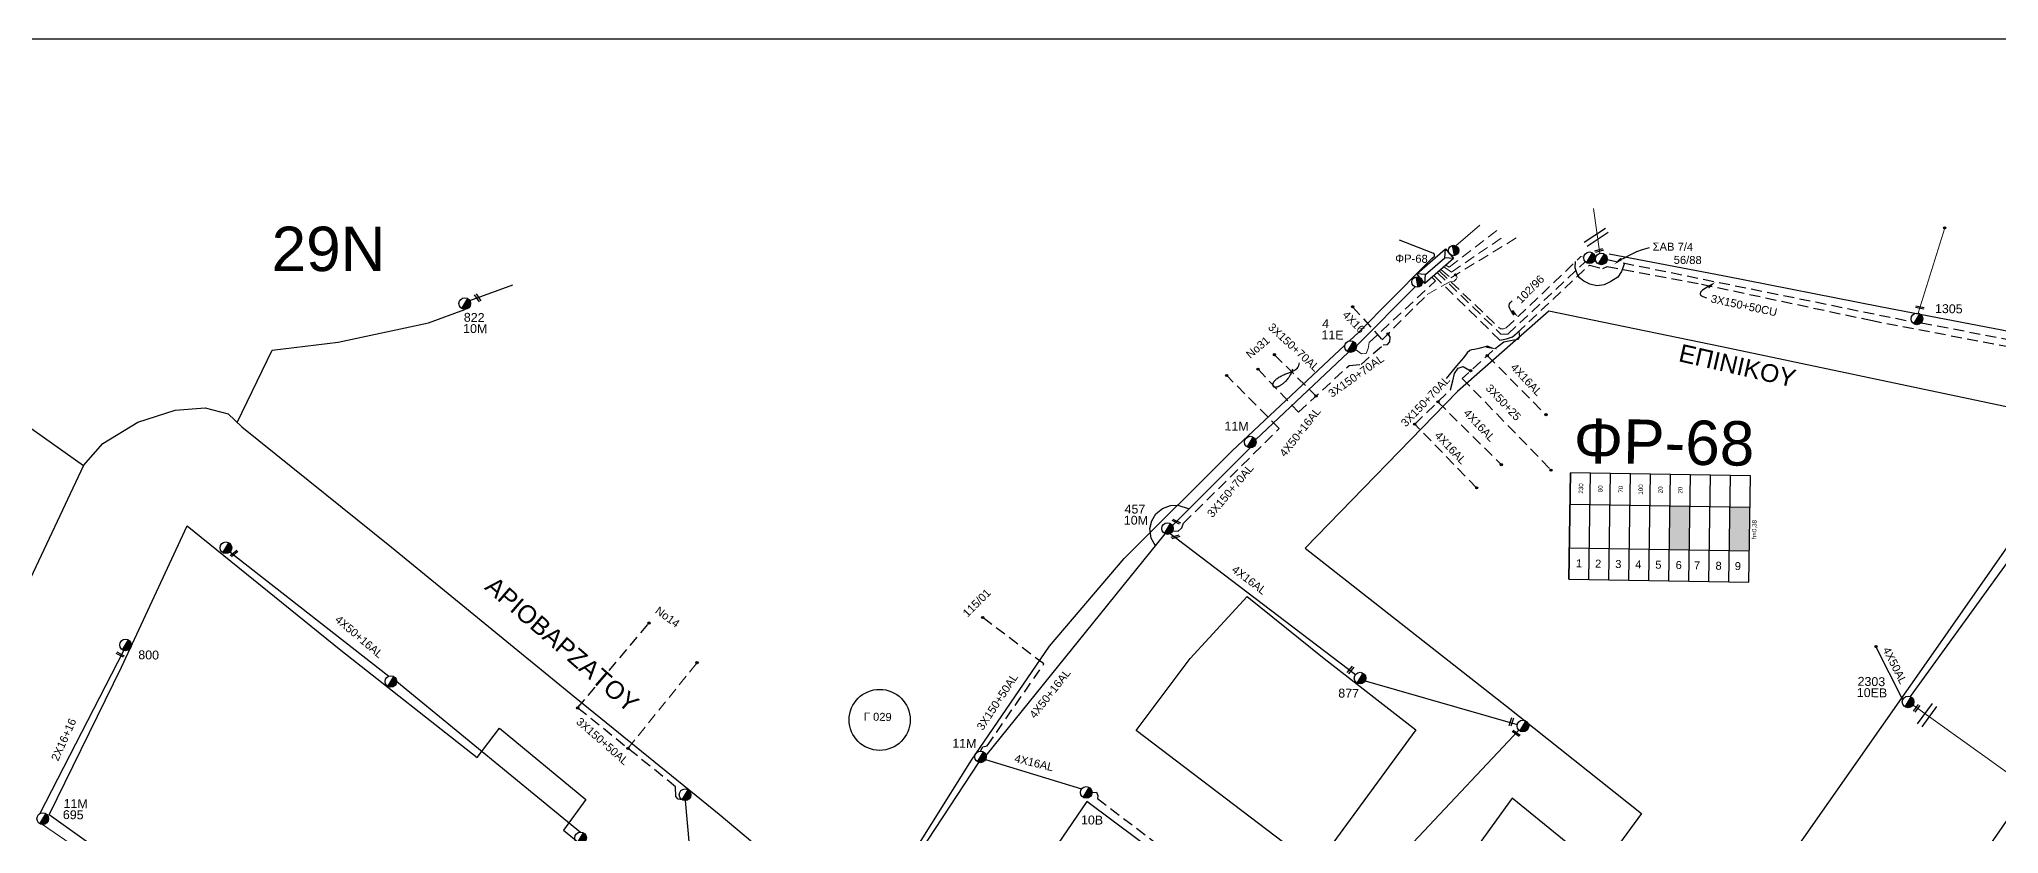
# Model space of a CAD drawing. Header units: millimetres. Extents: x 2875 to 4053, y 1200 to 1741.
# Drawn here: x 3044.3 to 3272.6, y 1648.5 to 1741.1 of the extents above; entities that cross this region are included whole.
import ezdxf
from ezdxf.enums import TextEntityAlignment as Align

# ---------------------------------------------------------------- set-up
doc = ezdxf.new("R2010")
doc.units = ezdxf.units.MM
doc.linetypes.add('DASHED', pattern=[19.05, 12.7, -6.35])
doc.layers.add('Άγνωστα', color=7, linetype='Continuous', lineweight=5)
for name, color, linetype in [('Ασφαλειοκιβώτια Χ.Τ 9 αναχωρήσεων', 7, 'Continuous'), ('Γέφυρες Εναέριου Δικτύου', 7, 'Continuous'), ('Γυμνά εναέρια ΧΤ (1Φ)   2x16AL', 7, 'Continuous'), ('Γυμνά εναέρια ΧΤ (3Φ)   4x16AL', 7, 'Continuous'), ('Γυμνά εναέρια ΧΤ (3Φ)   4x50AL', 7, 'Continuous'), ('Γυμνά εναέρια ΧΤ και ΦΟΠ (1Φ)   2x16+16AL', 7, 'Continuous'), ('Γυμνά εναέρια ΧΤ και ΦΟΠ (3Φ)   4x50+16AL', 7, 'Continuous'), ('Επιγραφές - Σχήματα', 7, 'Continuous'), ('Καλώδια ΧΤ   3x150+50AL', 7, 'DASHED'), ('Καλώδια ΧΤ   3x150+50CU', 7, 'DASHED'), ('Καλώδια ΧΤ   3x48+38+16.5', 7, 'DASHED'), ('Μηχανική τομή', 7, 'Continuous'), ('ΠΙΝΑΚΙΔΑ', 7, 'Continuous'), ('Στύλος ΦΜ', 7, 'Continuous'), ('Στύλος ΦΜ @ 1', 7, 'Continuous'), ('Συνδέσεις', 7, 'Continuous'), ('Τομή', 7, 'Continuous'), ('Υποσταθμός εναέριος 2 στύλων', 7, 'Continuous'), ('Υποσταθμός πόλεως', 7, 'Continuous'), ('Υπόβαθρο ΔΕΗ', 7, 'Continuous'), ('Υπόγεια καλώδια Δικτύου ΧΤ και Παρ. ΧΤ - 3X150+70 AL', 7, 'DASHED'), ('Υπόγεια καλώδια Παροχών ΧΤ   4x16AL', 7, 'DASHED')]:
    doc.layers.add(name, color=color, linetype=linetype)
doc.styles.add('arial', font='ARIAL.TTF')
doc.styles.get("Standard").update_dxf_attribs({"font": 'ARIAL.TTF'})
doc.linetypes.add('SYN_LINE', pattern='A,0.5,-0.0001,["/\\/\\/\\/",Standard,S=0.1,R=0,X=0,Y=-0.05],-0.25', length=0.7501)

# ---------------------------------------------------------------- blocks, each defined once
blk = doc.blocks.new('ΥΠΑΡΧΩΝ ΤΣΙΜΕΝΤΕΝΙΟΣ ΣΤΥΛΟΣ')
at = {"layer": 'Στύλος ΦΜ'}
blk.add_hatch(color=256, dxfattribs=at).paths.add_polyline_path([(-1.29, -2.28, 0.574793), (2.62, 0, 0.268822), (1.3, 2.27)])
blk.add_line((-1.29, -2.28), (1.3, 2.27), dxfattribs=at)
blk.add_circle((0, 0), 2.62, dxfattribs=at)
at = {"layer": 'Στύλος ΦΜ', "flags": 4}
for tag, p in [('ΑΡΙΘΜΟΣ', (-4.68, 8.05)), ('ΤΥΠΟΣ', (-4.91, 3.03))]:
    blk.add_attdef(tag, p, '', height=4, dxfattribs=at)
blk = doc.blocks.new('_ΣΥΝΔΕΣΗ')
at = {"layer": 'Συνδέσεις', "linetype": 'SYN_LINE', "ltscale": 40}
blk.add_hatch(color=256, dxfattribs=at).paths.add_polyline_path([(0.5, -0.01, 1), (-0.5, -0.01, 1)])
at = {"layer": 'Συνδέσεις'}
blk.add_circle((0, -0.01), 0.5, dxfattribs=at)
blk = doc.blocks.new('ΥΠΟΣΤΑΘΜΟΣ ΕΝΑΕΡΙΟΣ ΕΠΙ 2 ΣΤΥΛΩΝ')
at = {"layer": 'Υποσταθμός εναέριος 2 στύλων', "linetype": 'Continuous'}
for points in [[(-11.97, -2.11, 0.574793), (-8.45, -0.07, 0.268822), (-9.64, 1.98)], [(9.68, -2.15, 0.574793), (13.19, -0.1, 0.268822), (12.01, 1.95)]]:
    blk.add_hatch(color=256, dxfattribs=at).paths.add_polyline_path(points)
for p, q in [((-11.97, -2.11), (-9.64, 1.98)), ((9.68, -2.15), (12.01, 1.95))]:
    blk.add_line(p, q, dxfattribs=at)
for centre in [(-10.81, -0.07), (10.84, -0.1)]:
    blk.add_circle(centre, 2.36, dxfattribs=at)
at = {"layer": 'Υποσταθμός πόλεως', "linetype": 'Continuous', "ltscale": 40}
blk.add_lwpolyline([(-8.57, 2.82), (8.57, 2.82), (8.57, -2.82), (-8.57, -2.82)], close=True, dxfattribs=at)
for points in [[(-5.75, 0), (-8.57, 2.82)], [(-8.57, -2.82), (-5.75, 0)], [(-5.75, 0), (5.75, 0)], [(5.75, 0), (8.57, 2.82)], [(8.57, -2.82), (5.75, 0)]]:
    blk.add_lwpolyline(points, dxfattribs=at)
at = {"layer": 'Υποσταθμός εναέριος 2 στύλων', "ltscale": 40, "flags": 1}
for tag, p in [('ΜΕΤΑΣΧΗΜΑΤΙΣΜΟΣ', (14.09, 2.51)), ('ΙΣΧΥΣ', (14.07, -0.28)), ('ΑΡΙΘΜΟΣ', (14.19, -3))]:
    blk.add_attdef(tag, p, '', height=1.8, dxfattribs=at)
blk = doc.blocks.new('ΤΟΜΗ')
at = {"layer": 'Τομή', "ltscale": 40}
for p, q in [((-5.68, 0), (5.68, 0)), ((5.68, -2.33), (-5.68, -2.33))]:
    blk.add_line(p, q, dxfattribs=at)
blk = doc.blocks.new('ΜΗΧΑΝΙΚΗ ΤΟΜΗ')
at = {"layer": 'Μηχανική τομή', "ltscale": 40}
for p, q in [((-1.89, 0.78), (1.89, 0.78)), ((1.89, 0), (-1.89, 0))]:
    blk.add_line(p, q, dxfattribs=at)
blk = doc.blocks.new('ΑΣΦΑΛΕΙΟΚΙΒΩΤΙΟ ΥΠΟΣΤΑΘΜΟΥ 9 ΑΝΑΧΩΡΗΣΕΩΝ')
at = {"layer": 'Ασφαλειοκιβώτια Χ.Τ 9 αναχωρήσεων', "ltscale": 40}
for p, q in [((-23.8, 40.36), (24.02, 40.36)), ((-9.72, 40.36), (-9.72, -40.64)), ((9.94, 40.36), (9.94, -40.64)), ((-23.8, 31.36), (24.02, 31.36)), ((-23.8, 22.36), (24.02, 22.36)), ((-23.8, 13.36), (24.02, 13.36)), ((-23.8, 4.36), (24.02, 4.36)), ((-23.8, -4.64), (24.02, -4.64)), ((-23.8, -13.64), (24.02, -13.64)), ((-23.8, -22.64), (24.02, -22.64)), ((-23.8, -31.64), (24.02, -31.64))]:
    blk.add_line(p, q, dxfattribs=at)
at = {"layer": 'Ασφαλειοκιβώτια Χ.Τ 9 αναχωρήσεων'}
blk.add_lwpolyline([(-23.8, -40.64), (24.02, -40.64), (24.02, 40.36), (-23.8, 40.36)], close=True, dxfattribs=at)
for s, p in [('1', (-18.45, 37.24)), ('2', (-18.45, 28.67)), ('3', (-18.45, 19.6)), ('4', (-18.45, 10.58)), ('5', (-18.45, 1.57)), ('6', (-18.45, -7.57)), ('7', (-18.45, -15.81)), ('8', (-18.45, -25.5)), ('9', (-18.45, -34.19))]:
    blk.add_text(s, height=3.6, rotation=270, dxfattribs=at).set_placement(p)
at = {"layer": 'Ασφαλειοκιβώτια Χ.Τ 9 αναχωρήσεων', "ltscale": 40}
for tag, height, p in [('ΟΝΟΜΑ', 5, (-0.16, 44.31)), ('ΚΕΙΜΕΝΟ 1', 2, (17.06, 35.59)), ('ΚΕΙΜΕΝΟ 2', 2, (17.06, 26.88)), ('ΚΕΙΜΕΝΟ 3', 2, (17.06, 17.69)), ('ΚΕΙΜΕΝΟ 4', 2, (17.06, 8.71)), ('ΚΕΙΜΕΝΟ 5', 2, (17.06, -0.13)), ('ΚΕΙΜΕΝΟ 6', 2, (17.06, -9.05)), ('ΚΕΙΜΕΝΟ 7', 2, (17.06, -18.13)), ('ΚΕΙΜΕΝΟ 8', 2, (17.06, -26.85)), ('ΚΕΙΜΕΝΟ 9', 2, (17.06, -35.99)), ('ΣΧ', 2, (-0.1, -42.64))]:
    blk.add_attdef(tag, text='', height=height, dxfattribs=at).set_placement(p, align=Align.MIDDLE_CENTER)

msp = doc.modelspace()

# ---------------------------------------------------------------- hatches: boundary and pattern name
at = {"layer": 'Ασφαλειοκιβώτια Χ.Τ 9 αναχωρήσεων'}
for color, points in [(27, [(3234.24, 1681.62), (3236.571, 1681.58), (3236.658, 1686.671), (3234.327, 1686.71)]), (1, [(3243.651, 1686.551), (3241.32, 1686.591), (3241.233, 1681.5), (3243.564, 1681.46)]), (151, [(3243.651, 1686.551), (3241.32, 1686.591), (3241.233, 1681.5), (3243.564, 1681.46)]), (6, [(3243.651, 1686.551), (3241.32, 1686.591), (3241.233, 1681.5), (3243.564, 1681.46)]), (173, [(3243.651, 1686.551), (3241.32, 1686.591), (3241.233, 1681.5), (3243.564, 1681.46)]), (2, [(3243.651, 1686.551), (3241.32, 1686.591), (3241.233, 1681.5), (3243.564, 1681.46)]), (85, [(3243.651, 1686.551), (3241.32, 1686.591), (3241.233, 1681.5), (3243.564, 1681.46)])]:
    msp.add_hatch(color=color, dxfattribs=at).paths.add_polyline_path(points)

# ---------------------------------------------------------------- linework, layer by layer
at = {"layer": 'Άγνωστα', "color": 151}
for points in [[(3226.124, 1716.142), (3225.384, 1721.365)], [(3209.344, 1717.031), (3212.171, 1719.417)]]:
    msp.add_lwpolyline(points, dxfattribs=at)
at = {"layer": 'Άγνωστα', "color": 6, "linetype": 'DASHED', "ltscale": 0.1}
for points in [[(3207.625, 1714.277), (3208.791, 1713.298), (3216.646, 1718.103)], [(3200.755, 1706.07), (3206.011, 1711.334), (3207.664, 1712.288), (3208.669, 1712.808), (3209.171, 1712.921), (3209.387, 1713.135), (3209.506, 1713.374), (3209.345, 1713.637)]]:
    msp.add_lwpolyline(points, dxfattribs=at)
at = {"layer": 'Άγνωστα', "color": 151, "linetype": 'DASHED', "ltscale": 0.1}
msp.add_lwpolyline([(3207.955, 1714.563), (3208.866, 1713.969), (3214.785, 1718.017)], dxfattribs=at)
at = {"layer": 'Άγνωστα', "color": 85, "linetype": 'DASHED', "ltscale": 0.1}
for points in [[(3208.197, 1714.774), (3208.6, 1714.541), (3214.45, 1719.047)], [(3112.885, 1658.424), (3120.934, 1668.419)]]:
    msp.add_lwpolyline(points, dxfattribs=at)
at = {"layer": 'Άγνωστα', "color": 2}
msp.add_lwpolyline([(3263.25, 1709.166), (3266.337, 1719.122)], dxfattribs=at)
at = {"layer": 'Άγνωστα', "color": 173, "linetype": 'DASHED', "ltscale": 0.1}
msp.add_lwpolyline([(3207.194, 1713.903), (3214.619, 1706.728), (3215.436, 1706.743), (3224.444, 1715.165)], dxfattribs=at)
at = {"layer": 'Άγνωστα', "color": 2, "linetype": 'DASHED', "ltscale": 0.1}
msp.add_lwpolyline([(3207.428, 1714.106), (3214.551, 1707.332), (3214.91, 1707.328), (3215.238, 1707.449), (3223.94, 1715.767), (3224.268, 1715.721)], dxfattribs=at)
at = {"layer": 'Άγνωστα', "color": 1, "linetype": 'DASHED', "ltscale": 0.1}
msp.add_lwpolyline([(3197.668, 1704.917), (3198.384, 1704.416), (3198.908, 1704.455), (3199.16, 1705.047), (3199.269, 1705.747), (3206.991, 1712.944), (3206.561, 1713.352)], dxfattribs=at)
at = {"layer": 'Άγνωστα', "color": 27, "linetype": 'DASHED', "ltscale": 0.1}
msp.add_lwpolyline([(3210.112, 1701.57), (3220.46, 1690.872)], dxfattribs=at)
at = {"layer": 'Άγνωστα'}
msp.add_lwpolyline([(3262.639, 1663.478), (3275.921, 1653.964)], dxfattribs=at)
at = {"layer": 'Άγνωστα', "color": 6}
msp.add_lwpolyline([(3044.673, 1649.555), (3066.578, 1634.511)], dxfattribs=at)
at = {"layer": 'Γέφυρες Εναέριου Δικτύου'}
for points in [[(3229.003, 1715.008), (3228.67, 1714.016), (3228.221, 1713.388), (3227.441, 1712.851), (3226.63, 1712.479), (3225.793, 1712.378), (3224.958, 1712.549), (3224.279, 1712.899), (3223.788, 1713.291), (3223.49, 1713.765), (3223.258, 1714.458), (3223.323, 1715.178)], [(3174.372, 1682.038), (3173.848, 1682.951), (3173.693, 1684.062), (3173.92, 1684.966), (3174.412, 1685.757), (3175.194, 1686.379), (3176.102, 1686.759), (3176.961, 1686.793), (3178.272, 1686.368)]]:
    msp.add_lwpolyline(points, dxfattribs=at)
at = {"layer": 'Γυμνά εναέρια ΧΤ (1Φ)   2x16AL', "color": 1, "linetype": 'SYN_LINE', "ltscale": 10}
msp.add_lwpolyline([(3216.706, 1660.543), (3193.323, 1635.664)], dxfattribs=at)
at = {"layer": 'Γυμνά εναέρια ΧΤ (3Φ)   4x16AL', "color": 6, "linetype": 'DASHED', "ltscale": 0.1}
msp.add_lwpolyline([(3197.33, 1709.917), (3200.755, 1706.07)], dxfattribs=at)
at = {"layer": 'Γυμνά εναέρια ΧΤ (3Φ)   4x16AL', "color": 1, "linetype": 'SYN_LINE', "ltscale": 10}
for points in [[(3176.083, 1683.467), (3197.657, 1667.029)], [(3198.79, 1666.291), (3216.519, 1661.223)]]:
    msp.add_lwpolyline(points, dxfattribs=at)
at = {"layer": 'Γυμνά εναέρια ΧΤ (3Φ)   4x16AL', "color": 1}
msp.add_lwpolyline([(3154.562, 1657.114), (3165.752, 1653.713)], dxfattribs=at)
at = {"layer": 'Γυμνά εναέρια ΧΤ (3Φ)   4x16AL', "color": 1, "linetype": 'DASHED', "ltscale": 0.1}
msp.add_lwpolyline([(3166.962, 1653.282), (3167.482, 1653.318), (3167.651, 1652.914), (3167.587, 1652.573), (3185.833, 1638.702), (3195.809, 1631.032), (3196.947, 1630.886)], dxfattribs=at)
at = {"layer": 'Γυμνά εναέρια ΧΤ (3Φ)   4x50AL', "color": 2}
msp.add_lwpolyline([(3262.356, 1664.462), (3275.159, 1682.212)], dxfattribs=at)
at = {"layer": 'Γυμνά εναέρια ΧΤ (3Φ)   4x50AL', "color": 2, "linetype": 'SYN_LINE', "ltscale": 5}
msp.add_lwpolyline([(3261.432, 1664.078), (3258.312, 1670.305)], dxfattribs=at)
at = {"layer": 'Γυμνά εναέρια ΧΤ (3Φ)   4x50AL', "color": 85}
msp.add_lwpolyline([(3120.957, 1637.149), (3119.598, 1652.348)], dxfattribs=at)
at = {"layer": 'Γυμνά εναέρια ΧΤ και ΦΟΠ (1Φ)   2x16+16AL', "color": 6, "linetype": 'SYN_LINE', "ltscale": 10}
msp.add_lwpolyline([(3044.332, 1650.812), (3054.127, 1669.839)], dxfattribs=at)
at = {"layer": 'Γυμνά εναέρια ΧΤ και ΦΟΠ (3Φ)   4x50+16AL', "color": 1}
for points in [[(3197.766, 1705.35), (3204.606, 1712.248)], [(3186.025, 1694.409), (3196.858, 1704.639)], [(3176.327, 1684.431), (3185.393, 1693.46)], [(3154.621, 1657.614), (3175.501, 1683.434)], [(3134.22, 1626.996), (3153.79, 1656.783)]]:
    msp.add_lwpolyline(points, dxfattribs=at)
at = {"layer": 'Γυμνά εναέρια ΧΤ και ΦΟΠ (3Φ)   4x50+16AL', "color": 85}
for points in [[(3066.5, 1681.334), (3085.021, 1666.863)], [(3085.936, 1666.216), (3107.37, 1648.668)]]:
    msp.add_lwpolyline(points, dxfattribs=at)
at = {"layer": 'Επιγραφές - Σχήματα'}
for points in [[(3228.633, 1715.5), (3228.843, 1715.562), (3229.051, 1715.66), (3229.288, 1715.791), (3229.583, 1715.952), (3229.966, 1716.14), (3230.467, 1716.35), (3231.115, 1716.58), (3231.941, 1716.827)], [(3216.141, 1708.935), (3215.94, 1709.225), (3215.774, 1709.478), (3215.649, 1709.7), (3215.574, 1709.898), (3215.556, 1710.079), (3215.602, 1710.251), (3215.719, 1710.42), (3215.916, 1710.593)], [(3239.268, 1712.562), (3238.802, 1712.308), (3238.403, 1712.065), (3238.091, 1711.836), (3237.889, 1711.621), (3237.816, 1711.425), (3237.894, 1711.25), (3238.143, 1711.098), (3238.586, 1710.972)], [(3212.939, 1705.281), (3212.053, 1705.04), (3211.518, 1704.954), (3211.203, 1704.914), (3210.973, 1704.809), (3210.694, 1704.531), (3210.233, 1703.972), (3209.455, 1703.021), (3208.228, 1701.57)], [(3190.332, 1702.639), (3190.244, 1702.388), (3190.155, 1702.17), (3190.065, 1701.98), (3189.975, 1701.817), (3189.885, 1701.675), (3189.797, 1701.553), (3189.71, 1701.446), (3189.626, 1701.35), (3189.545, 1701.263), (3189.467, 1701.184), (3189.392, 1701.112), (3189.32, 1701.046), (3189.252, 1700.987), (3189.186, 1700.934), (3189.123, 1700.885), (3189.063, 1700.841), (3189.006, 1700.801), (3188.952, 1700.765), (3188.9, 1700.732), (3188.851, 1700.702), (3188.803, 1700.675), (3188.756, 1700.651), (3188.711, 1700.629), (3188.667, 1700.609), (3188.623, 1700.591), (3188.581, 1700.575), (3188.538, 1700.561), (3188.497, 1700.549), (3188.456, 1700.539), (3188.416, 1700.532), (3188.377, 1700.527), (3188.338, 1700.525), (3188.301, 1700.527), (3188.265, 1700.531), (3188.23, 1700.538), (3188.197, 1700.549), (3188.167, 1700.563), (3188.14, 1700.581), (3188.116, 1700.603), (3188.095, 1700.629), (3188.078, 1700.659), (3188.065, 1700.692), (3188.056, 1700.729), (3188.05, 1700.767), (3188.048, 1700.808), (3188.048, 1700.85), (3188.052, 1700.893), (3188.059, 1700.936), (3188.068, 1700.978), (3188.081, 1701.021), (3188.099, 1701.065), (3188.121, 1701.11), (3188.149, 1701.156), (3188.183, 1701.205), (3188.225, 1701.257), (3188.275, 1701.312), (3188.333, 1701.371), (3188.399, 1701.433), (3188.474, 1701.497), (3188.556, 1701.563), (3188.644, 1701.629), (3188.74, 1701.695), (3188.842, 1701.759), (3188.949, 1701.821), (3189.062, 1701.881), (3189.178, 1701.938), (3189.297, 1701.992), (3189.417, 1702.043), (3189.537, 1702.092), (3189.655, 1702.138), (3189.769, 1702.181), (3189.878, 1702.222), (3189.982, 1702.26), (3190.08, 1702.297), (3190.174, 1702.334), (3190.265, 1702.371), (3190.352, 1702.41), (3190.438, 1702.451), (3190.523, 1702.496), (3190.608, 1702.545), (3190.693, 1702.6), (3190.776, 1702.664), (3190.857, 1702.739), (3190.931, 1702.828), (3190.998, 1702.934), (3191.055, 1703.061), (3191.1, 1703.211), (3191.131, 1703.387)]]:
    msp.add_lwpolyline(points, dxfattribs=at)
msp.add_circle((3142.214, 1661.755), 3.557, dxfattribs=at)
for points in [[(3228.74, 1715.365), (3227.818, 1714.862), (3228.527, 1715.636)], [(3238.665, 1712.319), (3239.606, 1712.785), (3238.867, 1712.039)], [(3216.024, 1709.564), (3216.647, 1708.718), (3215.783, 1709.316)], [(3212.962, 1705.433), (3214.162, 1704.956), (3212.917, 1705.13)]]:
    msp.add_solid(points, dxfattribs=at)
at = {"layer": 'Καλώδια ΧΤ   3x150+50AL', "color": 85, "ltscale": 0.1}
msp.add_lwpolyline([(3119.193, 1652.44), (3118.747, 1652.505), (3118.465, 1652.81), (3118.431, 1653.958), (3107.02, 1663.148), (3115.324, 1673.034)], dxfattribs=at)
at = {"layer": 'Καλώδια ΧΤ   3x150+50AL', "color": 1, "ltscale": 0.1}
msp.add_lwpolyline([(3153.977, 1658.116), (3154.256, 1658.601), (3154.737, 1658.732), (3161.352, 1668.268), (3154.22, 1673.69)], dxfattribs=at)
at = {"layer": 'Καλώδια ΧΤ   3x150+50CU', "color": 27, "ltscale": 0.1}
msp.add_lwpolyline([(3206.795, 1713.556), (3214.494, 1706.027), (3215.264, 1706.19), (3215.96, 1706.398), (3216.496, 1706.861), (3224.925, 1714.788), (3226.489, 1714.384), (3226.986, 1714.629), (3238, 1712.563), (3257.709, 1708.34), (3288.549, 1702.428), (3299.085, 1717.56)], dxfattribs=at)
at = {"layer": 'Καλώδια ΧΤ   3x150+50CU', "color": 2, "ltscale": 0.1}
for points in [[(3226.992, 1715.417), (3262.49, 1708.188)], [(3263.6, 1708.062), (3290.029, 1702.935)]]:
    msp.add_lwpolyline(points, dxfattribs=at)
at = {"layer": 'Καλώδια ΧΤ   3x48+38+16.5', "color": 85, "linetype": 'Continuous'}
msp.add_lwpolyline([(3276.101, 1653.697), (3257.457, 1626.714)], dxfattribs=at)
at = {"layer": 'ΠΙΝΑΚΙΔΑ'}
msp.add_lwpolyline([(2883.045, 1200.853), (3942.226, 1200.46), (3942.226, 1741.119), (2883.045, 1741.119)], close=True, dxfattribs=at)
at = {"layer": 'Υπόβαθρο ΔΕΗ'}
for points in [[(3196.971, 1705.942), (3198.011, 1706.918), (3205.715, 1714.708), (3206.598, 1715.601), (3206.856, 1715.825), (3206.862, 1716.058), (3206.69, 1716.154), (3202.791, 1717.701)], [(3297.158, 1716.255), (3288.979, 1704.174), (3274.013, 1706.989), (3258.828, 1709.919), (3240.658, 1713.488), (3227.242, 1716.069), (3227.242, 1716.069)], [(3094.439, 1710.655), (3099.475, 1712.469)], [(3067.337, 1696.443), (3071.421, 1704.867), (3079.105, 1705.797), (3089.628, 1708.059), (3093.855, 1709.614)], [(3049.434, 1691.428), (3051.667, 1693.983), (3055.751, 1696.478), (3060.132, 1697.879), (3063.622, 1698.133), (3066.287, 1697.454), (3067.874, 1695.925), (3085.344, 1681.888), (3106.234, 1664.807), (3123.502, 1650.757), (3137.334, 1639.155), (3143.684, 1642.284), (3152.91, 1657.054), (3162.003, 1670.352), (3170.707, 1680.563), (3183.312, 1693.12), (3196.435, 1705.438)], [(2988.705, 1690.037), (3006.256, 1692.237), (3025.069, 1694.373), (3042.471, 1696.364), (3049.434, 1691.428), (3041.137, 1673.732), (3034.069, 1659.177), (3020.656, 1668.032), (3004.482, 1678.837), (2988.705, 1690.037)], [(3127.668, 1594.024), (3099.251, 1613.711), (3060.918, 1639.617), (3045.448, 1650.684), (3053.852, 1667.897), (3061.505, 1684.385), (3079.417, 1669.892), (3095.317, 1657.38), (3097.91, 1660.799), (3107.968, 1652.469), (3105.376, 1648.903), (3133.21, 1626.073), (3127.996, 1594.209)], [(3172.108, 1660.526), (3178.396, 1668.925), (3185.057, 1676.124), (3194.017, 1668.912), (3204.697, 1660.575), (3193.007, 1644.626), (3172.108, 1660.526)]]:
    msp.add_lwpolyline(points, dxfattribs=at)
at = {"layer": 'Υπόβαθρο ΔΕΗ', "ltscale": 0.1}
msp.add_lwpolyline([(3187.305, 1599.575), (3205.927, 1585.042), (3215.73, 1599.088), (3237.72, 1630.596), (3265.038, 1669.58), (3283.559, 1696.131), (3271.334, 1698.718), (3240.347, 1705.261), (3220.209, 1709.42), (3209.567, 1700.045), (3191.801, 1681.781), (3215.259, 1663.333), (3230.976, 1650.833), (3226.196, 1644.255), (3215.935, 1652.609), (3198.333, 1628.275), (3186.889, 1636.883), (3166.346, 1652.25), (3150.595, 1629.122), (3165.17, 1617.451)], close=True, dxfattribs=at)
at = {"layer": 'Υπόγεια καλώδια Δικτύου ΧΤ και Παρ. ΧΤ - 3X150+70 AL', "color": 6, "ltscale": 0.1}
for points in [[(3186.309, 1702.642), (3191.026, 1697.628), (3196.922, 1703.056), (3198.31, 1703.196), (3200.884, 1705.462), (3201.388, 1705.524), (3201.658, 1705.821), (3201.697, 1706.41), (3201.45, 1706.767)], [(3188.22, 1704.321), (3193.068, 1699.507)]]:
    msp.add_lwpolyline(points, dxfattribs=at)
at = {"layer": 'Υπόγεια καλώδια Δικτύου ΧΤ και Παρ. ΧΤ - 3X150+70 AL', "color": 27, "ltscale": 0.1}
for points in [[(3216.684, 1707.038), (3216.797, 1706.414), (3216.614, 1706.096), (3216.115, 1706.038), (3214.969, 1705.775), (3213.678, 1704.832), (3210.112, 1701.57), (3210.112, 1701.57)], [(3204.565, 1696.234), (3204.565, 1696.234), (3208.72, 1700.216), (3209.001, 1701.274), (3209.21, 1702.146), (3209.619, 1702.754), (3210.215, 1702.971), (3211.087, 1702.463)]]:
    msp.add_lwpolyline(points, dxfattribs=at)
at = {"layer": 'Υπόγεια καλώδια Δικτύου ΧΤ και Παρ. ΧΤ - 3X150+70 AL', "color": 1, "ltscale": 0.1}
msp.add_lwpolyline([(3176.375, 1683.781), (3176.984, 1683.762), (3177.42, 1684.148), (3177.623, 1684.689), (3188.789, 1695.725), (3182.656, 1701.902)], dxfattribs=at)
at = {"layer": 'Υπόγεια καλώδια Παροχών ΧΤ   4x16AL', "color": 27, "ltscale": 0.1}
for points in [[(3213.015, 1704.225), (3219.863, 1697.328)], [(3207.279, 1698.835), (3214.656, 1691.515)], [(3211.778, 1688.809), (3204.565, 1696.234)]]:
    msp.add_lwpolyline(points, dxfattribs=at)

# ---------------------------------------------------------------- block references
at = {"layer": 'Ασφαλειοκιβώτια Χ.Τ 9 αναχωρήσεων'}
ref = msp.add_blockref('ΑΣΦΑΛΕΙΟΚΙΒΩΤΙΟ ΥΠΟΣΤΑΘΜΟΥ 9 ΑΝΑΧΩΡΗΣΕΩΝ', (3233.083, 1684.157), dxfattribs=dict(at, xscale=0.2590415103700448, yscale=0.2590415103700448, zscale=0.2590415103700448, rotation=89.01993688759022))
ref.add_attrib('ΣΧ', 'h=0,38', dxfattribs={"ltscale": 40, "height": 0.5181, "rotation": 89.01994}).set_placement((3244.127, 1683.941), align=Align.MIDDLE_CENTER)
ref.add_attrib('ΚΕΙΜΕΝΟ 2', '80', dxfattribs={"ltscale": 40, "height": 0.5181, "rotation": 89.01994}).set_placement((3226.195, 1688.696), align=Align.MIDDLE_CENTER)
ref.add_attrib('ΚΕΙΜΕΝΟ 1', '230', dxfattribs={"ltscale": 40, "height": 0.5181, "rotation": 89.01994}).set_placement((3223.941, 1688.734), align=Align.MIDDLE_CENTER)
ref.add_attrib('ΚΕΙΜΕΝΟ 3', '70', dxfattribs={"ltscale": 40, "height": 0.5181, "rotation": 89.01994}).set_placement((3228.577, 1688.655), align=Align.MIDDLE_CENTER)
ref.add_attrib('ΚΕΙΜΕΝΟ 4', '100', dxfattribs={"ltscale": 40, "height": 0.5181, "rotation": 89.01994}).set_placement((3230.902, 1688.615), align=Align.MIDDLE_CENTER)
ref.add_attrib('ΚΕΙΜΕΝΟ 5', '20', dxfattribs={"ltscale": 40, "height": 0.5181, "rotation": 89.01994}).set_placement((3233.192, 1688.576), align=Align.MIDDLE_CENTER)
ref.add_attrib('ΚΕΙΜΕΝΟ 6', '20', dxfattribs={"ltscale": 40, "height": 0.5181, "rotation": 89.01994}).set_placement((3235.503, 1688.536), align=Align.MIDDLE_CENTER)
at = {"layer": 'Μηχανική τομή'}
for p, xscale, yscale, zscale, rotation in [((3226.037, 1716.589), 0.2590415103702154, 0.2590415103702154, 0.2590415103702154, 196.4722872401934), ((3095.465, 1711.024), 0.2590415103702963, 0.2590415103702963, 0.2590415103702963, 126.1123496982791), ((3263.455, 1709.922), 0.2590415103703029, 0.2590415103703029, 0.2590415103703029, 168.4136928978159), ((3176.657, 1683.179), 0.2590415103702154, 0.2590415103702154, 0.2590415103702154, 196.4722872401934), ((3176.818, 1684.952), 0.2590415103702794, 0.2590415103702794, 0.2590415103702794, 154.1973259456658), ((3067.043, 1681.06), 0.2590415103702293, 0.2590415103702293, 0.2590415103702293, 40.00728225082415), ((3053.755, 1669.455), 0.2590415103701938, 0.2590415103701938, 0.2590415103701938, 152.4429422306251), ((3197.003, 1667.642), 0.2590415103702615, 0.2590415103702615, 0.2590415103702615, 229.6156730549548), ((3263.138, 1663.022), 0.2590415103702077, 0.2590415103702077, 0.2590415103702077, 52.55047053010831), ((3215.724, 1661.55), 0.2590415103702289, 0.2590415103702289, 0.2590415103702289, 253.1111455917631), ((3216.326, 1660.097), 0.2590415103701788, 0.2590415103701788, 0.2590415103701788, 324.9543213624602)]:
    msp.add_blockref('ΜΗΧΑΝΙΚΗ ΤΟΜΗ', p, dxfattribs=dict(at, xscale=xscale, yscale=yscale, zscale=zscale, rotation=rotation))
at = {"layer": 'Στύλος ΦΜ @ 1', "ltscale": 40, "xscale": 0.2590415103700448, "yscale": 0.2590415103700448, "zscale": 0.2590415103700448, "rotation": 359.0199368875902}
for p in [(3224.94, 1715.628), (3226.318, 1715.493), (3066.03, 1681.822), (3085.259, 1666.227), (3217.171, 1661.037), (3119.538, 1653.024), (3107.358, 1647.99)]:
    msp.add_blockref('ΥΠΑΡΧΩΝ ΤΣΙΜΕΝΤΕΝΙΟΣ ΣΤΥΛΟΣ', p, dxfattribs=at)
at = {"layer": 'Στύλος ΦΜ @ 1', "ltscale": 40}
ref = msp.add_blockref('ΥΠΑΡΧΩΝ ΤΣΙΜΕΝΤΕΝΙΟΣ ΣΤΥΛΟΣ', (3093.867, 1710.292), dxfattribs=dict(at, xscale=0.2590415103700448, yscale=0.2590415103700448, zscale=0.2590415103700448, rotation=359.0199368875902))
ref.add_attrib('ΤΥΠΟΣ', '10M', (3093.665, 1706.876), dxfattribs={"layer": 'Στύλος ΦΜ', "height": 1.0362, "rotation": 359.01994, "flags": 4})
ref.add_attrib('ΑΡΙΘΜΟΣ', '822', (3093.748, 1708.177), dxfattribs={"layer": 'Στύλος ΦΜ', "height": 1.0362, "rotation": 359.01994, "flags": 4})
ref = msp.add_blockref('ΥΠΑΡΧΩΝ ΤΣΙΜΕΝΤΕΝΙΟΣ ΣΤΥΛΟΣ', (3197.093, 1705.275), dxfattribs=dict(at, xscale=0.2590415103700448, yscale=0.2590415103700448, zscale=0.2590415103700448, rotation=359.0199368875902))
ref.add_attrib('ΤΥΠΟΣ', '11E', (3193.69, 1706.136), dxfattribs={"layer": 'Στύλος ΦΜ', "height": 1.0362, "rotation": 359.01994, "flags": 4})
ref.add_attrib('ΑΡΙΘΜΟΣ', '4', (3193.774, 1707.437), dxfattribs={"layer": 'Στύλος ΦΜ', "height": 1.036, "rotation": 359.01994, "flags": 4})
ref = msp.add_blockref('ΥΠΑΡΧΩΝ ΤΣΙΜΕΝΤΕΝΙΟΣ ΣΤΥΛΟΣ', (3263.088, 1708.507), dxfattribs=dict(at, xscale=0.2590415103700448, yscale=0.2590415103700448, zscale=0.2590415103700448, rotation=359.0199368875902))
ref.add_attrib('ΤΥΠΟΣ', '1305', (3265.19, 1709.197), dxfattribs={"layer": 'Στύλος ΦΜ', "height": 1.0362, "rotation": 359.01994, "flags": 4})
ref = msp.add_blockref('ΥΠΑΡΧΩΝ ΤΣΙΜΕΝΤΕΝΙΟΣ ΣΤΥΛΟΣ', (3185.404, 1694.137), dxfattribs=dict(at, xscale=0.2590415103700448, yscale=0.2590415103700448, zscale=0.2590415103700448, rotation=359.0199368875902))
ref.add_attrib('ΤΥΠΟΣ', '11M', (3182.392, 1695.501), dxfattribs={"layer": 'Στύλος ΦΜ', "height": 1.0362, "rotation": 359.01994, "flags": 4})
ref = msp.add_blockref('ΥΠΑΡΧΩΝ ΤΣΙΜΕΝΤΕΝΙΟΣ ΣΤΥΛΟΣ', (3175.758, 1684.062), dxfattribs=dict(at, xscale=0.2590415103700448, yscale=0.2590415103700448, zscale=0.2590415103700448, rotation=359.0199368875902))
ref.add_attrib('ΤΥΠΟΣ', '10M', (3170.662, 1684.532), dxfattribs={"layer": 'Στύλος ΦΜ', "height": 1.0362, "rotation": 359.01994, "flags": 4})
ref.add_attrib('ΑΡΙΘΜΟΣ', '457', (3170.745, 1685.833), dxfattribs={"layer": 'Στύλος ΦΜ', "height": 1.0362, "rotation": 359.01994, "flags": 4})
ref = msp.add_blockref('ΥΠΑΡΧΩΝ ΤΣΙΜΕΝΤΕΝΙΟΣ ΣΤΥΛΟΣ', (3054.328, 1670.487), dxfattribs=dict(at, xscale=0.2590415103700448, yscale=0.2590415103700448, zscale=0.2590415103700448, rotation=359.0199368875902))
ref.add_attrib('ΤΥΠΟΣ', '800', (3055.811, 1668.829), dxfattribs={"layer": 'Στύλος ΦΜ', "height": 1.0362, "rotation": 359.01994, "flags": 4})
ref = msp.add_blockref('ΥΠΑΡΧΩΝ ΤΣΙΜΕΝΤΕΝΙΟΣ ΣΤΥΛΟΣ', (3198.196, 1666.618), dxfattribs=dict(at, xscale=0.2590415103700448, yscale=0.2590415103700448, zscale=0.2590415103700448, rotation=359.0199368875902))
ref.add_attrib('ΤΥΠΟΣ', '877', (3195.652, 1664.36), dxfattribs={"layer": 'Στύλος ΦΜ', "height": 1.0362, "rotation": 359.01994, "flags": 4})
ref = msp.add_blockref('ΥΠΑΡΧΩΝ ΤΣΙΜΕΝΤΕΝΙΟΣ ΣΤΥΛΟΣ', (3262.07, 1663.847), dxfattribs=dict(at, xscale=0.2590415103700448, yscale=0.2590415103700448, zscale=0.2590415103700448, rotation=359.0199368875902))
ref.add_attrib('ΤΥΠΟΣ', '10EB', (3256.082, 1664.433), dxfattribs={"layer": 'Στύλος ΦΜ', "height": 1.0362, "rotation": 359.01994, "flags": 4})
ref.add_attrib('ΑΡΙΘΜΟΣ', '2303', (3256.166, 1665.734), dxfattribs={"layer": 'Στύλος ΦΜ', "height": 1.0362, "rotation": 359.01994, "flags": 4})
ref = msp.add_blockref('ΥΠΑΡΧΩΝ ΤΣΙΜΕΝΤΕΝΙΟΣ ΣΤΥΛΟΣ', (3153.966, 1657.438), dxfattribs=dict(at, xscale=0.2590415103700448, yscale=0.2590415103700448, zscale=0.2590415103700448, rotation=359.0199368875902))
ref.add_attrib('ΤΥΠΟΣ', '11M', (3150.673, 1658.519), dxfattribs={"layer": 'Στύλος ΦΜ', "height": 1.0362, "rotation": 359.01994, "flags": 4})
ref = msp.add_blockref('ΥΠΑΡΧΩΝ ΤΣΙΜΕΝΤΕΝΙΟΣ ΣΤΥΛΟΣ', (3166.285, 1653.293), dxfattribs=dict(at, xscale=0.2590415103700448, yscale=0.2590415103700448, zscale=0.2590415103700448, rotation=359.0199368875902))
ref.add_attrib('ΤΥΠΟΣ', '10B', (3165.668, 1649.582), dxfattribs={"layer": 'Στύλος ΦΜ', "height": 1.0362, "rotation": 359.01994, "flags": 4})
ref = msp.add_blockref('ΥΠΑΡΧΩΝ ΤΣΙΜΕΝΤΕΝΙΟΣ ΣΤΥΛΟΣ', (3044.684, 1650.233), dxfattribs=dict(at, xscale=0.2590415103700448, yscale=0.2590415103700448, zscale=0.2590415103700448, rotation=359.0199368875902))
ref.add_attrib('ΤΥΠΟΣ', '695', (3047.021, 1650.191), dxfattribs={"layer": 'Στύλος ΦΜ', "height": 1.0362, "rotation": 359.01994, "flags": 4})
ref.add_attrib('ΑΡΙΘΜΟΣ', '11M', (3047.105, 1651.492), dxfattribs={"layer": 'Στύλος ΦΜ', "height": 1.0362, "rotation": 359.01994, "flags": 4})
at = {"layer": 'Συνδέσεις', "xscale": 0.2590415103700448, "yscale": 0.2590415103700448, "zscale": 0.2590415103700448, "rotation": 359.0199368875902}
for p in [(3266.338, 1719.125), (3209.315, 1713.65), (3197.331, 1709.92), (3201.451, 1706.77), (3188.221, 1704.324), (3213.016, 1704.228), (3182.657, 1701.905), (3186.31, 1702.645), (3211.087, 1702.463), (3193.069, 1699.51), (3207.28, 1698.838), (3219.864, 1697.331), (3204.566, 1696.237), (3214.657, 1691.518), (3220.461, 1690.875), (3211.779, 1688.812), (3115.325, 1673.037), (3154.221, 1673.693), (3258.313, 1670.308), (3120.935, 1668.422), (3107.021, 1663.151), (3112.886, 1658.428)]:
    msp.add_blockref('_ΣΥΝΔΕΣΗ', p, dxfattribs=at)
at = {"layer": 'Τομή'}
for p, xscale, yscale, zscale, rotation in [((3225.562, 1718.273), 0.2590415103700828, 0.2590415103700828, 0.2590415103700828, 33.29973442371752), ((3264.036, 1662.483), 0.2590415103700388, 0.2590415103700388, 0.2590415103700388, 53.98823171005134)]:
    msp.add_blockref('ΤΟΜΗ', p, dxfattribs=dict(at, xscale=xscale, yscale=yscale, zscale=zscale, rotation=rotation))
at = {"layer": 'Υποσταθμός εναέριος 2 στύλων', "xscale": 0.2590415103699574, "yscale": 0.2590415103699574, "zscale": 0.2590415103699574, "rotation": 40.97989991824952}
msp.add_blockref('ΥΠΟΣΤΑΘΜΟΣ ΕΝΑΕΡΙΟΣ ΕΠΙ 2 ΣΤΥΛΩΝ', (3206.95, 1714.657), dxfattribs=at)

# ---------------------------------------------------------------- texts
at = {"layer": 'Άγνωστα', "color": 7, "insert": (3213.441, 1701.003), "char_height": 0.9325, "width": 87.23055, "attachment_point": 1, "rotation": 313.38353}
msp.add_mtext('3X50+25', dxfattribs=at)
at = {"layer": 'Γυμνά εναέρια ΧΤ (3Φ)   4x16AL', "color": 7, "char_height": 0.9325, "width": 87.23055, "attachment_point": 1}
for s, insert, rotation in [('4X16', (3196.732, 1709.553), 314.43798), ('4X16AL', (3183.721, 1679.84), 322.79202), ('4X16AL', (3158.073, 1657.761), 346.1436)]:
    msp.add_mtext(s, dxfattribs=dict(at, insert=insert, rotation=rotation))
at = {"layer": 'Γυμνά εναέρια ΧΤ (3Φ)   4x50AL', "color": 7, "insert": (3259.91, 1670.379), "char_height": 0.9325, "width": 87.23055, "attachment_point": 1, "rotation": 296.64895}
msp.add_mtext('4X50AL', dxfattribs=at)
at = {"layer": 'Γυμνά εναέρια ΧΤ και ΦΟΠ (1Φ)   2x16+16AL', "color": 7, "insert": (3045.622, 1657.251), "char_height": 0.9325, "width": 87.23055, "attachment_point": 1, "rotation": 65.73346}
msp.add_mtext('2X16+16', dxfattribs=at)
at = {"layer": 'Γυμνά εναέρια ΧΤ και ΦΟΠ (3Φ)   4x50+16AL', "color": 7, "char_height": 0.9325, "width": 87.23055, "attachment_point": 1}
for insert, rotation in [((3188.723, 1692.906), 51.90528), ((3079.257, 1674.022), 319.59714), ((3159.581, 1662.405), 51.90528)]:
    msp.add_mtext('4X50+16AL', dxfattribs=dict(at, insert=insert, rotation=rotation))
at = {"layer": 'Επιγραφές - Σχήματα', "ltscale": 40, "width": 48.72343, "attachment_point": 1, "style": 'arial'}
for s, insert, char_height, rotation in [('ΣΑΒ 7/4', (3232.299, 1717.406), 0.9325, 359.52197), ('{\\fArial|b0|i0|c161|p34;56/88}', (3234.753, 1715.859), 0.93255, 359.52197), ('{\\fArial|b0|i0|c161|p34;102/96}', (3216.284, 1710.89), 0.93255, 45.06642), ('{\\fArial|b0|i0|c161|p34;115/01}', (3151.787, 1674.315), 0.93255, 45.06642)]:
    msp.add_mtext(s, dxfattribs=dict(at, insert=insert, char_height=char_height, rotation=rotation))
at = {"layer": 'Επιγραφές - Σχήματα', "char_height": 0.9325, "width": 87.23055, "attachment_point": 1, "style": 'arial'}
for s, insert, rotation in [('No31', (3184.794, 1704.534), 40.44123), ('No14', (3116.514, 1675.046), 323.69201)]:
    msp.add_mtext(s, dxfattribs=dict(at, insert=insert, rotation=rotation))
at = {"layer": 'Επιγραφές - Σχήματα', "attachment_point": 1}
for s, insert, char_height, width, rotation in [('ΕΠΙΝΙΚΟΥ', (3235.668, 1705.61), 2.0723, 15.54428, 347.08335), ('ΦΡ-68', (3223.139, 1696.907), 5.1808, 22.35105, 359.01994), ('ΑΡΙΟΒΑΡΖΑΤΟΥ', (3097.423, 1678.638), 2.07233, 15.54428, 319.19615), ('Γ 029', (3140.374, 1662.609), 0.9325, 15.54428, 359.01994)]:
    msp.add_mtext(s, dxfattribs=dict(at, insert=insert, char_height=char_height, width=width, rotation=rotation))
at = {"layer": 'Καλώδια ΧΤ   3x150+50AL', "color": 7, "char_height": 0.9325, "width": 87.23055, "attachment_point": 1}
for insert, rotation in [((3153.451, 1660.958), 56.6652), ((3107.379, 1662.112), 318.67439)]:
    msp.add_mtext('3X150+50AL', dxfattribs=dict(at, insert=insert, rotation=rotation))
at = {"layer": 'Καλώδια ΧΤ   3x150+50CU', "color": 7, "insert": (3239.199, 1711.348), "char_height": 0.9325, "width": 87.23055, "attachment_point": 1, "rotation": 347.91714}
msp.add_mtext('3X150+50CU', dxfattribs=at)
at = {"layer": 'ΠΙΝΑΚΙΔΑ', "insert": (3071.352, 1719.26), "char_height": 5.1808, "width": 22.35105, "attachment_point": 1, "rotation": 0}
msp.add_mtext('29N', dxfattribs=at)
at = {"layer": 'Υποσταθμός εναέριος 2 στύλων', "insert": (3202.302, 1716.031), "char_height": 0.9325, "width": 8.8687, "attachment_point": 1, "rotation": 359.01994}
msp.add_mtext('ΦΡ-68', dxfattribs=at)
at = {"layer": 'Υπόγεια καλώδια Δικτύου ΧΤ και Παρ. ΧΤ - 3X150+70 AL', "color": 7, "char_height": 0.9325, "width": 87.23055, "attachment_point": 1}
for insert, rotation in [((3188.024, 1708.116), 317.13677), ((3194.373, 1700.052), 35.23949), ((3202.854, 1696.482), 46.34229), ((3180.276, 1685.863), 50.0055)]:
    msp.add_mtext('3X150+70AL', dxfattribs=dict(at, insert=insert, rotation=rotation))
at = {"layer": 'Υπόγεια καλώδια Παροχών ΧΤ   4x16AL', "color": 7, "char_height": 0.9325, "width": 87.23055, "attachment_point": 1, "rotation": 313.38353}
for insert in [(3216.344, 1703.429), (3210.864, 1698.104), (3207.496, 1695.485)]:
    msp.add_mtext('4X16AL', dxfattribs=dict(at, insert=insert))

doc.saveas('drawing.dxf')
